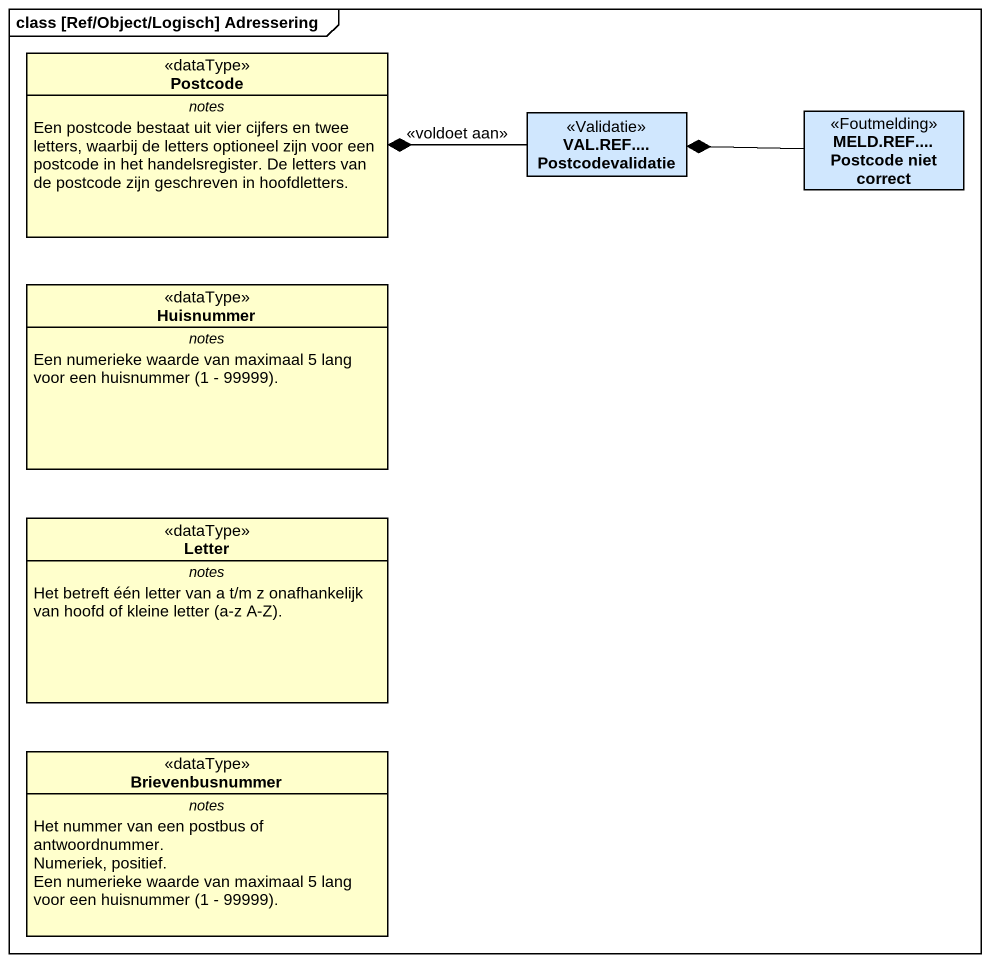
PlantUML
@startuml
mainframe class [Ref/Object/Logisch] Adressering
hide circle
hide empty members
class Postcode <<dataType>> {
  -- notes --
  Een postcode bestaat uit vier cijfers en twee letters, waarbij de letters optioneel zijn voor een postcode in het handelsregister. De letters van de postcode zijn geschreven in hoofdletters.
}
class "VAL.REF.... Postcodevalidatie" as VAL_REF_Postcodevalidatie <<Validatie>> #D0E7FE
class "MELD.REF.... Postcode niet correct" as MELD_REF_Postcode_niet <<Foutmelding>> #D0E7FE
class Huisnummer <<dataType>> {
  -- notes --
  {field} Een numerieke waarde van maximaal 5 lang voor een huisnummer (1 - 99999).
}
class Letter <<dataType>> {
  -- notes --
  {field} Het betreft één letter van a t/m z onafhankelijk van hoofd of kleine letter (a-z A-Z).
}
class Brievenbusnummer <<dataType>> {
  -- notes --
  Het nummer van een postbus of antwoordnummer.
  Numeriek, positief.
  {field} Een numerieke waarde van maximaal 5 lang voor een huisnummer (1 - 99999).
}
VAL_REF_Postcodevalidatie -left-* Postcode : <<voldoet aan>>
MELD_REF_Postcode_niet -left-* VAL_REF_Postcodevalidatie
@enduml
